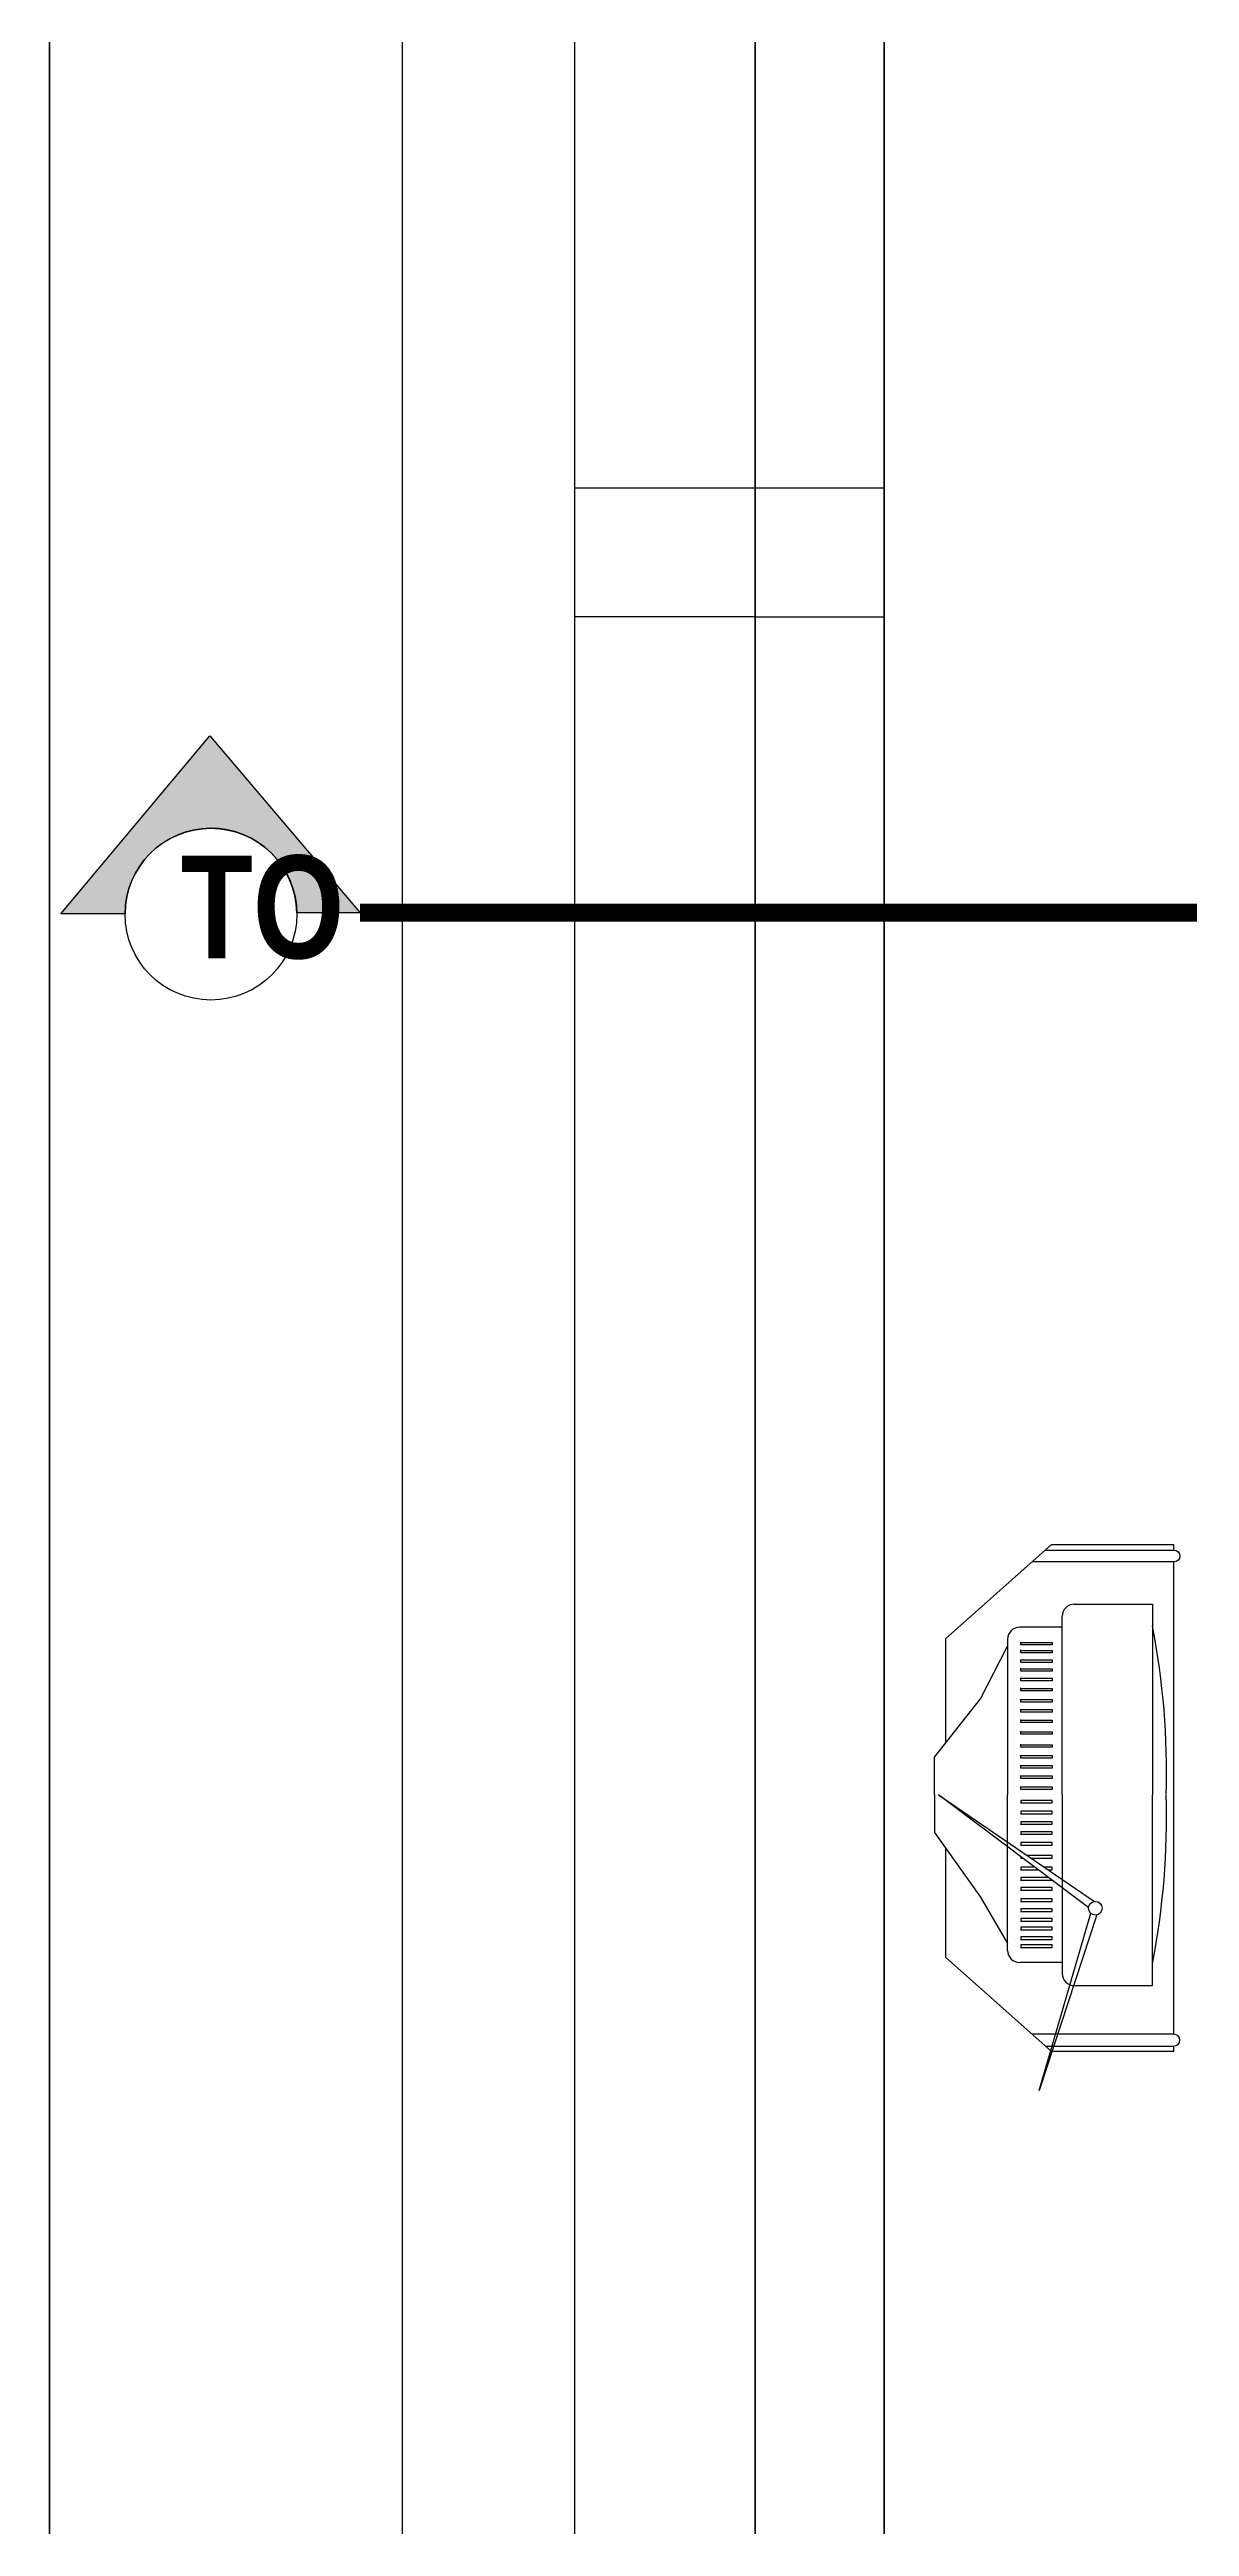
# Model space of a CAD drawing. Header units: millimetres. Extents: x -249630 to 95394, y -188036 to 109963.
# Drawn here: x -100853 to -98087, y 34658 to 40667 of the extents above; entities that cross this region are included whole.
import ezdxf

# ---------------------------------------------------------------- set-up
doc = ezdxf.new("R2010")
doc.units = ezdxf.units.MM
doc.header["$PDMODE"] = 2
doc.linetypes.add('ACAD_ISO04W100', pattern=[30, 24, -3, 0, -3])
for name, color, linetype in [('cotas', 1, 'Continuous'), ('Layer11', 30, 'Continuous'), ('Layer3', 3, 'Continuous'), ('SOMBRA', 252, 'Continuous'), ('TEXTOS', 11, 'Continuous'), ('VEREDA', 1, 'Continuous')]:
    doc.layers.add(name, color=color, linetype=linetype)
doc.layers.add('MUROS', color=6, linetype='Continuous', lineweight=60)
doc.styles.add('COTAS', font='arial.ttf', dxfattribs={"width": 1.1})
doc.styles.add('SUBTITULOS', font='swisscbi.ttf', dxfattribs={"oblique": 15, "height": 0.2})
doc.dimstyles.new('COTA1-50', dxfattribs={"dimscale": 0.5, "dimtxt": 0.22, "dimasz": 0.12, "dimexe": 0.08, "dimexo": 0.05, "dimgap": 0.076, "dimtad": 2, "dimzin": 4, "dimdsep": 46, "dimtxsty": 'COTAS', "dimblk": 'ARCHTICK', "dimcen": -0.1, "dimclrd": 141, "dimclre": 141, "dimclrt": 11, "dimadec": 0, "dimazin": 0, "dimtfac": 1, "dimtix": 1, "dimtmove": 1, "dimatfit": 3, "dimfxl": 1, "dimtolj": 1, "dimtzin": 0, "dimarcsym": 0})

# ---------------------------------------------------------------- blocks, each defined once
blk = doc.blocks.new('Television')
for p, q in [((-0.0465, 0.1603), (0.0308, 0.3949)), ((0.0308, 0.3949), (-0.0381, 0.158)), ((-0.1205, 0.2548), (-0.1205, 0)), ((-0.0162, 0.2548), (-0.1205, 0.2548)), ((0, 0), (0, 0.2387)), ((0, 0.224), (0.0567, 0.224)), ((0.0558, 0.2038), (0.0134, 0.2038)), ((0.0134, 0.2038), (0.0134, 0.2004)), ((0.0134, 0.2004), (0.0552, 0.2004)), ((0.0552, 0.2004), (0.0552, 0.2043)), ((0.0729, 0.2079), (0.0729, 0)), ((0.1093, 0.1365), (0.0729, 0.1988)), ((0.0134, 0.1932), (0.0134, 0.1898)), ((0.0558, 0.1932), (0.0134, 0.1932)), ((0.0134, 0.1898), (0.0552, 0.1898)), ((0.0134, 0.1803), (0.0134, 0.177)), ((0.0558, 0.1803), (0.0134, 0.1803)), ((0.0134, 0.177), (0.0552, 0.177)), ((0.0134, 0.1686), (0.0134, 0.1653)), ((0.0558, 0.1686), (0.0134, 0.1686)), ((0.0552, 0.1898), (0.0552, 0.1937)), ((0.0552, 0.177), (0.0552, 0.1809)), ((0.0552, 0.1653), (0.0552, 0.1692)), ((0.1654, 0), (-0.0431, 0.1425)), ((-0.0354, 0.1511), (0.1654, 0)), ((0.0134, 0.1653), (0.0552, 0.1653)), ((0.0134, 0.1558), (0.0134, 0.1525)), ((0.0558, 0.1558), (0.0134, 0.1558)), ((0.0134, 0.1525), (0.0552, 0.1525)), ((0.0134, 0.1424), (0.0134, 0.1391)), ((0.0558, 0.1424), (0.0134, 0.1424)), ((0.0134, 0.1391), (0.0552, 0.1391)), ((0.0552, 0.1525), (0.0552, 0.1564)), ((0.0552, 0.1391), (0.0552, 0.143)), ((0.1706, 0.0504), (0.1093, 0.1365)), ((0.0134, 0.1274), (0.0134, 0.124)), ((0.0558, 0.1274), (0.0134, 0.1274)), ((0.0134, 0.124), (0.0552, 0.124)), ((0.0134, 0.1), (0.0134, 0.0967)), ((0.019, 0.1), (0.0134, 0.1)), ((0.0558, 0.114), (0.014, 0.114)), ((0.0184, 0.1106), (0.0552, 0.1106)), ((0.0558, 0.1), (0.0325, 0.1)), ((0.0552, 0.124), (0.0552, 0.1279)), ((0.0552, 0.1106), (0.0552, 0.1145)), ((0.0552, 0.0967), (0.0552, 0.1006)), ((0.0134, 0.0967), (0.0239, 0.0967)), ((0.0134, 0.0844), (0.0134, 0.0811)), ((0.0419, 0.0844), (0.0134, 0.0844)), ((0.0134, 0.0811), (0.0468, 0.0811)), ((0.0134, 0.0671), (0.0134, 0.0638)), ((0.0558, 0.0671), (0.0134, 0.0671)), ((0.0369, 0.0967), (0.0552, 0.0967)), ((0.0558, 0.0844), (0.0532, 0.0844)), ((0.0552, 0.0829), (0.0552, 0.085)), ((0.0552, 0.0638), (0.0552, 0.0677)), ((0.0134, 0.0638), (0.0552, 0.0638)), ((0.0134, 0.0526), (0.0134, 0.0493)), ((0.0558, 0.0526), (0.0134, 0.0526)), ((0.0134, 0.0493), (0.0552, 0.0493)), ((0.0134, 0.0392), (0.0134, 0.0359)), ((0.0558, 0.0392), (0.0134, 0.0392)), ((0.0134, 0.0359), (0.0552, 0.0359)), ((0.0552, 0.0493), (0.0552, 0.0532)), ((0.0552, 0.0359), (0.0552, 0.0398)), ((0.1706, 0), (0.1706, 0.0504)), ((-0.1205, -0.2548), (-0.1205, 0)), ((0, 0), (0, -0.2387)), ((0.0134, 0.0253), (0.0134, 0.0219)), ((0.0558, 0.0253), (0.0134, 0.0253)), ((0.0134, 0.0219), (0.0552, 0.0219)), ((0.0134, 0.0108), (0.0134, 0.0074)), ((0.0558, 0.0108), (0.0134, 0.0108)), ((0.0134, 0.0074), (0.0552, 0.0074)), ((0.0552, 0.0219), (0.0552, 0.0258)), ((0.0552, 0.0074), (0.0552, 0.0113)), ((0.0729, -0.2079), (0.0729, 0)), ((0.1706, 0), (0.1706, -0.0504)), ((0.0134, -0.0108), (0.0134, -0.0074)), ((0.0134, -0.0074), (0.0552, -0.0074)), ((0.0558, -0.0108), (0.0134, -0.0108)), ((0.0134, -0.0253), (0.0134, -0.0219)), ((0.0134, -0.0219), (0.0552, -0.0219)), ((0.0558, -0.0253), (0.0134, -0.0253)), ((0.0552, -0.0074), (0.0552, -0.0113)), ((0.0552, -0.0219), (0.0552, -0.0258)), ((0.0134, -0.0392), (0.0134, -0.0359)), ((0.0134, -0.0359), (0.0552, -0.0359)), ((0.0558, -0.0392), (0.0134, -0.0392)), ((0.0134, -0.0526), (0.0134, -0.0493)), ((0.0134, -0.0493), (0.0552, -0.0493)), ((0.0558, -0.0526), (0.0134, -0.0526)), ((0.0134, -0.0671), (0.0134, -0.0638)), ((0.0134, -0.0638), (0.0552, -0.0638)), ((0.0552, -0.0359), (0.0552, -0.0398)), ((0.0552, -0.0493), (0.0552, -0.0532)), ((0.0552, -0.0638), (0.0552, -0.0677)), ((0.1706, -0.0504), (0.1093, -0.1286)), ((0.0558, -0.0671), (0.0134, -0.0671)), ((0.0134, -0.0844), (0.0134, -0.0811)), ((0.0134, -0.0811), (0.0552, -0.0811)), ((0.0558, -0.0844), (0.0134, -0.0844)), ((0.0134, -0.1), (0.0134, -0.0967)), ((0.0134, -0.0967), (0.0552, -0.0967)), ((0.0552, -0.0811), (0.0552, -0.085)), ((0.0552, -0.0967), (0.0552, -0.1006)), ((0.0558, -0.1), (0.0134, -0.1)), ((0.0134, -0.114), (0.0134, -0.1106)), ((0.0134, -0.1106), (0.0552, -0.1106)), ((0.0558, -0.114), (0.0134, -0.114)), ((0.0134, -0.1274), (0.0134, -0.124)), ((0.0134, -0.124), (0.0552, -0.124)), ((0.0558, -0.1274), (0.0134, -0.1274)), ((0.0552, -0.1106), (0.0552, -0.1145)), ((0.0552, -0.124), (0.0552, -0.1279)), ((0.1093, -0.1286), (0.0729, -0.1988)), ((0.0134, -0.1424), (0.0134, -0.1391)), ((0.0134, -0.1391), (0.0552, -0.1391)), ((0.0558, -0.1424), (0.0134, -0.1424)), ((0.0134, -0.1558), (0.0134, -0.1525)), ((0.0134, -0.1525), (0.0552, -0.1525)), ((0.0558, -0.1558), (0.0134, -0.1558)), ((0.0134, -0.1686), (0.0134, -0.1653)), ((0.0134, -0.1653), (0.0552, -0.1653)), ((0.0552, -0.1391), (0.0552, -0.143)), ((0.0552, -0.1525), (0.0552, -0.1564)), ((0.0552, -0.1653), (0.0552, -0.1692)), ((0.0558, -0.1686), (0.0134, -0.1686)), ((0.0134, -0.1803), (0.0134, -0.177)), ((0.0134, -0.177), (0.0552, -0.177)), ((0.0558, -0.1803), (0.0134, -0.1803)), ((0.0134, -0.1932), (0.0134, -0.1898)), ((0.0134, -0.1898), (0.0552, -0.1898)), ((0.0558, -0.1932), (0.0134, -0.1932)), ((0.0552, -0.177), (0.0552, -0.1809)), ((0.0552, -0.1898), (0.0552, -0.1937)), ((0, -0.224), (0.0567, -0.224)), ((0.0134, -0.2004), (0.0552, -0.2004)), ((0.0134, -0.2038), (0.0134, -0.2004)), ((0.0558, -0.2038), (0.0134, -0.2038)), ((0.0552, -0.2004), (0.0552, -0.2043)), ((-0.0162, -0.2548), (-0.1205, -0.2548))]:
    blk.add_line(p, q)
blk.add_circle((-0.0444, 0.1515), 0.00907)
for centre, radius, start, end in [((-0.0162, 0.2387), 0.0162, 0, 90), ((0.8761, 0.0305), 1.0156, 168.9245, 181.6974), ((0.0567, 0.2079), 0.0162, 0, 90), ((0.8761, -0.0305), 1.0156, 178.3026, 191.0755), ((0.0567, -0.2079), 0.0162, 270, 0), ((-0.0162, -0.2387), 0.0162, 270, 0)]:
    blk.add_arc(centre, radius, start, end)
blk = doc.blocks.new('A$C1278503D')
for points in [[(0.3136, 0.9725), (0.0642, 0.9725, 1), (0.0642, 0.9495), (0.3395, 0.9495)], [(0.3136, 0.0099), (0.0642, 0.0099, -1), (0.0642, 0.033), (0.3395, 0.033)]]:
    blk.add_lwpolyline(points, format="xyb")
for points in [[(0.3037, 0.9825), (0.0642, 0.9825), (0.0642, 0.9725)], [(0.5077, 0.8001), (0.3024, 0.9825)], [(0.0642, 0.9495), (0.0642, 0.033)], [(0.5077, 0.5877), (0.5077, 0.8001)], [(0.5077, 0.4942), (0.5077, 0.4951)], [(0.5077, 0.1824), (0.5077, 0.3849)], [(0.5077, 0.1824), (0.3024, 0)], [(0.0642, 0.0099), (0.0642, 0), (0.3024, 0)]]:
    blk.add_lwpolyline(points)
at = {"xscale": 1.452, "yscale": 1.452, "zscale": 1.452}
blk.add_blockref('Television', (0.281, 0.485), dxfattribs=at)
blk = doc.blocks.new('_ArchTick')
at = {"color": 0, "linetype": 'ByBlock', "const_width": 0.15}
blk.add_lwpolyline([(-0.5, -0.5), (0.5, 0.5)], dxfattribs=at)
blk = doc.blocks.new('*D53')
at = {"layer": 'cotas', "color": 141, "lineweight": -2, "transparency": 16777216}
for p, q in [((-99140.5, 45227.8), (-99579.4, 45227.8)), ((-99579.4, 45227.8), (-99579.4, 39602.8)), ((-99140.5, 39602.8), (-99579.4, 39602.8))]:
    blk.add_line(p, q, dxfattribs=at)
at = {"layer": 'Defpoints', "color": 0, "transparency": 16777216}
for p in [(-99140.5, 45227.8), (-99579.4, 39602.8), (-99140.5, 39602.8)]:
    blk.add_point(p, dxfattribs=at)
at = {"layer": 'cotas', "color": 141, "lineweight": -2, "transparency": 16777216, "xscale": 0.06, "yscale": 0.06, "zscale": 0.06}
for p, rotation in [((-99579.4, 45227.8), 90), ((-99579.4, 39602.8), 270)]:
    blk.add_blockref('_ArchTick', p, dxfattribs=dict(at, rotation=rotation))
at = {"layer": 'cotas', "color": 11, "transparency": 16777216, "insert": (-99579.5, 42415.3), "char_height": 0.11, "attachment_point": 5, "rotation": 90, "style": 'COTAS'}
blk.add_mtext('\\A1;5625.00', dxfattribs=at)
blk = doc.blocks.new('*D54')
at = {"layer": 'cotas', "color": 141, "lineweight": -2, "transparency": 16777216}
for p, q in [((-99140.5, 39602.8), (-99579.4, 39602.8)), ((-99579.4, 39602.8), (-99579.4, 39290.3)), ((-99140.5, 39290.3), (-99579.4, 39290.3))]:
    blk.add_line(p, q, dxfattribs=at)
at = {"layer": 'Defpoints', "color": 0, "transparency": 16777216}
for p in [(-99140.5, 39602.8), (-99579.4, 39290.3), (-99140.5, 39290.3)]:
    blk.add_point(p, dxfattribs=at)
at = {"layer": 'cotas', "color": 141, "lineweight": -2, "transparency": 16777216, "xscale": 0.06, "yscale": 0.06, "zscale": 0.06}
for p, rotation in [((-99579.4, 39602.8), 90), ((-99579.4, 39290.3), 270)]:
    blk.add_blockref('_ArchTick', p, dxfattribs=dict(at, rotation=rotation))
at = {"layer": 'cotas', "color": 11, "transparency": 16777216, "insert": (-99579.5, 39446.5), "char_height": 0.11, "attachment_point": 5, "rotation": 90, "style": 'COTAS'}
blk.add_mtext('\\A1;312.50', dxfattribs=at)
blk = doc.blocks.new('*D55')
at = {"layer": 'cotas', "color": 141, "lineweight": -2, "transparency": 16777216}
for p, q in [((-99140.5, 39290.3), (-99579.4, 39290.3)), ((-99579.4, 39290.3), (-99579.4, 33790.3)), ((-99140.5, 33790.3), (-99579.4, 33790.3))]:
    blk.add_line(p, q, dxfattribs=at)
at = {"layer": 'Defpoints', "color": 0, "transparency": 16777216}
for p in [(-99140.5, 39290.3), (-99579.4, 33790.3), (-99140.5, 33790.3)]:
    blk.add_point(p, dxfattribs=at)
at = {"layer": 'cotas', "color": 141, "lineweight": -2, "transparency": 16777216, "xscale": 0.06, "yscale": 0.06, "zscale": 0.06}
for p, rotation in [((-99579.4, 39290.3), 90), ((-99579.4, 33790.3), 270)]:
    blk.add_blockref('_ArchTick', p, dxfattribs=dict(at, rotation=rotation))
at = {"layer": 'cotas', "color": 11, "transparency": 16777216, "insert": (-99579.5, 36540.3), "char_height": 0.11, "attachment_point": 5, "rotation": 90, "style": 'COTAS'}
blk.add_mtext('\\A1;5500.00', dxfattribs=at)
blk = doc.blocks.new('*D76')
at = {"layer": 'cotas', "color": 141, "lineweight": -2, "transparency": 16777216}
for p, q in [((-99579.4, 58040.3), (-99997.5, 58040.3)), ((-99997.4, 58040.3), (-99997.4, 29727.8)), ((-99579.4, 29727.8), (-99997.5, 29727.8))]:
    blk.add_line(p, q, dxfattribs=at)
at = {"layer": 'Defpoints', "color": 0, "transparency": 16777216}
for p in [(-99579.4, 58040.3), (-99997.4, 29727.8), (-99579.4, 29727.8)]:
    blk.add_point(p, dxfattribs=at)
at = {"layer": 'cotas', "color": 141, "lineweight": -2, "transparency": 16777216, "xscale": 0.06, "yscale": 0.06, "zscale": 0.06}
for p, rotation in [((-99997.4, 58040.3), 90), ((-99997.4, 29727.8), 270)]:
    blk.add_blockref('_ArchTick', p, dxfattribs=dict(at, rotation=rotation))
at = {"layer": 'cotas', "color": 11, "transparency": 16777216, "insert": (-99997.5, 43884), "char_height": 0.11, "attachment_point": 5, "rotation": 90, "style": 'COTAS'}
blk.add_mtext('\\A1;28312.50', dxfattribs=at)

msp = doc.modelspace()

# ---------------------------------------------------------------- hatches: boundary and pattern name
at = {"layer": 'SOMBRA'}
h = msp.add_hatch(color=252, dxfattribs=at)
h.dxf.hatch_style = 1
edge = h.paths.add_edge_path()
edge.add_line((-100669.502, 38570.05), (-100825.276, 38570.05))
edge.add_line((-100825.276, 38570.05), (-100463.478, 39001.925))
edge.add_line((-100463.478, 39001.925), (-100099.167, 38572.56))
edge.add_line((-100099.167, 38572.56), (-100252.734, 38572.56))
edge.add_arc((-100461.105, 38569.206), 208.398, 360.9222885, 539.7679954)

# ---------------------------------------------------------------- linework, layer by layer
at = {"layer": 'Layer3', "color": 3}
msp.add_lwpolyline([(-100669.502, 38570.05), (-100825.276, 38570.05), (-100463.478, 39001.925), (-100099.167, 38572.56), (-100252.734, 38572.56, 0.98997729), (-100669.502, 38570.05, 0.98802427)], format="xyb", dxfattribs=at)
at = {"layer": 'Layer3', "linetype": 'ACAD_ISO04W100', "ltscale": 0.025, "const_width": 43.75}
msp.add_lwpolyline([(-96090.398, 38572.56), (-100099.167, 38572.56)], dxfattribs=at)
at = {"layer": 'Layer3', "color": 3}
msp.add_circle((-100461.105, 38569.206), 208.398, dxfattribs=at)
at = {"layer": 'MUROS'}
for p, q in [((-99140.493, 33477.773), (-99140.493, 45540.273)), ((-98827.993, 33665.273), (-98827.993, 45352.773))]:
    msp.add_line(p, q, dxfattribs=at)
msp.add_lwpolyline([(-100852.68, 23273.832), (-44521.546, 23273.832), (-44521.546, 60773.832), (-100852.68, 60773.832)], close=True, dxfattribs=at)
at = {"layer": 'VEREDA'}
msp.add_lwpolyline([(-99140.493, 39290.273), (-98827.993, 39290.273), (-98827.993, 39602.773), (-99140.493, 39602.773)], close=True, dxfattribs=at)

# ---------------------------------------------------------------- block references
at = {"layer": 'Layer11', "xscale": 1250, "yscale": 1250, "zscale": 1250, "rotation": 180.0000000000391}
msp.add_blockref('A$C1278503D', (-98044.775, 37038.855), dxfattribs=at)

# ---------------------------------------------------------------- texts
at = {"layer": 'TEXTOS', "color": 5, "linetype": 'ByBlock', "style": 'SUBTITULOS'}
msp.add_text('TO', height=249.375, dxfattribs=at).set_placement((-100534.166, 38462.096))

# ---------------------------------------------------------------- dimensions: what is measured, and where the dimension line sits
at = {"layer": 'cotas'}
for base, p1, p2, picture, middle in [((-99997.442, 29727.773), (-99579.385, 58040.273), (-99579.385, 29727.773), '*D76', (-99997.537, 43884.023)), ((-99579.385, 39602.773), (-99140.493, 45227.773), (-99140.493, 39602.773), '*D53', (-99579.479, 42415.273)), ((-99579.385, 39290.273), (-99140.493, 39602.773), (-99140.493, 39290.273), '*D54', (-99579.479, 39446.523)), ((-99579.385, 33790.273), (-99140.493, 39290.273), (-99140.493, 33790.273), '*D55', (-99579.479, 36540.273))]:
    dim = msp.add_linear_dim(base=base, p1=p1, p2=p2, angle=90, dimstyle='COTA1-50', dxfattribs=at)
    dim.commit()
    dim.dimension.update_dxf_attribs({"geometry": picture, "text_midpoint": middle})

doc.saveas('drawing.dxf')
